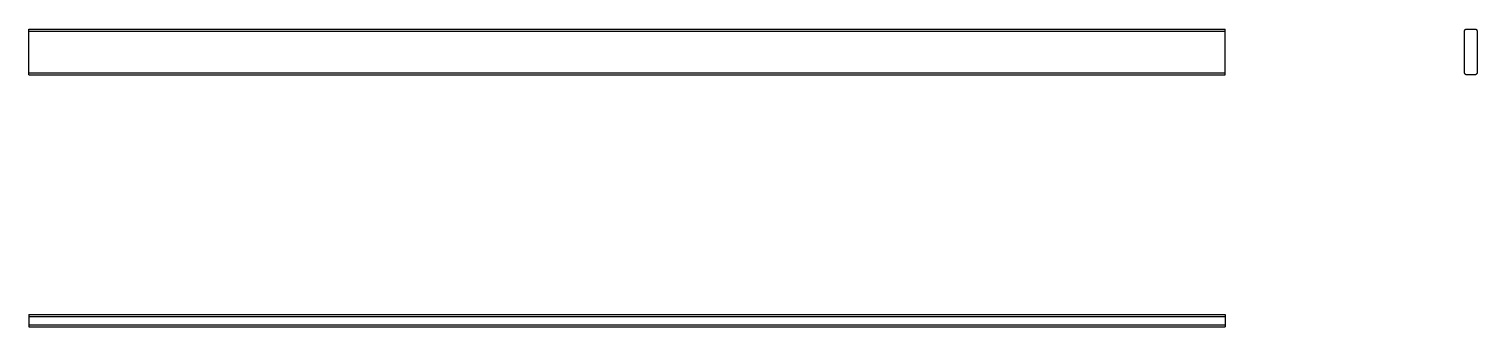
# Model space of a CAD drawing. Extents: x 0 to 1.4, y 0 to 0.29.
import ezdxf

# ---------------------------------------------------------------- set-up
doc = ezdxf.new("R2010")
doc.units = 0
for name, color, linetype in [('FRONT', 7, 'CONTINUOUS'), ('LEFT', 7, 'CONTINUOUS'), ('TOP', 7, 'CONTINUOUS')]:
    doc.layers.add(name, color=color, linetype=linetype)

msp = doc.modelspace()

# ---------------------------------------------------------------- linework, layer by layer
at = {"layer": 'FRONT'}
for p, q in [((0, 0.286402), (0, 0.288416)), ((0, 0.288416), (1.160109, 0.288416)), ((0, 0.24612), (0, 0.286402)), ((0, 0.286402), (1.160109, 0.286402)), ((1.160109, 0.286402), (1.160109, 0.288416)), ((1.160109, 0.24612), (1.160109, 0.286402)), ((0, 0.244106), (0, 0.24612)), ((0, 0.24612), (1.160109, 0.24612)), ((0, 0.244106), (1.160109, 0.244106)), ((1.160109, 0.244106), (1.160109, 0.24612))]:
    msp.add_line(p, q, dxfattribs=at)
at = {"layer": 'LEFT'}
for p, q in [((1.39213, 0.286402), (1.392131, 0.286452)), ((1.39213, 0.24612), (1.39213, 0.286402)), ((1.392131, 0.286452), (1.392133, 0.286502)), ((1.392133, 0.286502), (1.392136, 0.286552)), ((1.392136, 0.286552), (1.39214, 0.286602)), ((1.39214, 0.286602), (1.392146, 0.286652)), ((1.392146, 0.286652), (1.392153, 0.286702)), ((1.392153, 0.286702), (1.392161, 0.286752)), ((1.392161, 0.286752), (1.39217, 0.286801)), ((1.39217, 0.286801), (1.392181, 0.28685)), ((1.392181, 0.28685), (1.392193, 0.286899)), ((1.392193, 0.286899), (1.392206, 0.286947)), ((1.392206, 0.286947), (1.39222, 0.286995)), ((1.39222, 0.286995), (1.392235, 0.287043)), ((1.392235, 0.287043), (1.392252, 0.287091)), ((1.392252, 0.287091), (1.39227, 0.287138)), ((1.39227, 0.287138), (1.392289, 0.287184)), ((1.392289, 0.287184), (1.392309, 0.28723)), ((1.392309, 0.28723), (1.39233, 0.287276)), ((1.39233, 0.287276), (1.392352, 0.287321)), ((1.392352, 0.287321), (1.392376, 0.287365)), ((1.392376, 0.287365), (1.3924, 0.287409)), ((1.3924, 0.287409), (1.392426, 0.287452)), ((1.392426, 0.287452), (1.392453, 0.287495)), ((1.392453, 0.287495), (1.39248, 0.287536)), ((1.39248, 0.287536), (1.392509, 0.287578)), ((1.392509, 0.287578), (1.392539, 0.287618)), ((1.392539, 0.287618), (1.39257, 0.287658)), ((1.39257, 0.287658), (1.392602, 0.287696)), ((1.392602, 0.287696), (1.392634, 0.287735)), ((1.392634, 0.287735), (1.392668, 0.287772)), ((1.392668, 0.287772), (1.392703, 0.287808)), ((1.392703, 0.287808), (1.392738, 0.287844)), ((1.392738, 0.287844), (1.392775, 0.287878)), ((1.392775, 0.287878), (1.392812, 0.287912)), ((1.392812, 0.287912), (1.39285, 0.287945)), ((1.39285, 0.287945), (1.392889, 0.287976)), ((1.392889, 0.287976), (1.392928, 0.288007)), ((1.392928, 0.288007), (1.392969, 0.288037)), ((1.392969, 0.288037), (1.39301, 0.288066)), ((1.39301, 0.288066), (1.393052, 0.288094)), ((1.393052, 0.288094), (1.393094, 0.28812)), ((1.393094, 0.28812), (1.393137, 0.288146)), ((1.393137, 0.288146), (1.393181, 0.288171)), ((1.393181, 0.288171), (1.393226, 0.288194)), ((1.393226, 0.288194), (1.393271, 0.288216)), ((1.393271, 0.288216), (1.393316, 0.288238)), ((1.393316, 0.288238), (1.393362, 0.288258)), ((1.393362, 0.288258), (1.393409, 0.288277)), ((1.393409, 0.288277), (1.393456, 0.288294)), ((1.393456, 0.288294), (1.393503, 0.288311)), ((1.393503, 0.288311), (1.393551, 0.288326)), ((1.393551, 0.288326), (1.393599, 0.288341)), ((1.393599, 0.288341), (1.393647, 0.288354)), ((1.393647, 0.288354), (1.393696, 0.288365)), ((1.393696, 0.288365), (1.393745, 0.288376)), ((1.393745, 0.288376), (1.393795, 0.288385)), ((1.393795, 0.288385), (1.393844, 0.288393)), ((1.393844, 0.288393), (1.393894, 0.2884)), ((1.393894, 0.2884), (1.393944, 0.288406)), ((1.393944, 0.288406), (1.393994, 0.28841)), ((1.393994, 0.28841), (1.394044, 0.288413)), ((1.394044, 0.288413), (1.394094, 0.288415)), ((1.394094, 0.288415), (1.394144, 0.288416)), ((1.394144, 0.288416), (1.402201, 0.288416)), ((1.402201, 0.288416), (1.402251, 0.288415)), ((1.402251, 0.288415), (1.402301, 0.288413)), ((1.402301, 0.288413), (1.402351, 0.28841)), ((1.402351, 0.28841), (1.402401, 0.288406)), ((1.402401, 0.288406), (1.402451, 0.2884)), ((1.402451, 0.2884), (1.402501, 0.288393)), ((1.402501, 0.288393), (1.402551, 0.288385)), ((1.402551, 0.288385), (1.4026, 0.288376)), ((1.4026, 0.288376), (1.402649, 0.288365)), ((1.402649, 0.288365), (1.402698, 0.288354)), ((1.402698, 0.288354), (1.402746, 0.288341)), ((1.402746, 0.288341), (1.402794, 0.288326)), ((1.402794, 0.288326), (1.402842, 0.288311)), ((1.402842, 0.288311), (1.40289, 0.288294)), ((1.40289, 0.288294), (1.402937, 0.288277)), ((1.402937, 0.288277), (1.402983, 0.288258)), ((1.402983, 0.288258), (1.403029, 0.288238)), ((1.403029, 0.288238), (1.403075, 0.288216)), ((1.403075, 0.288216), (1.40312, 0.288194)), ((1.40312, 0.288194), (1.403164, 0.288171)), ((1.403164, 0.288171), (1.403208, 0.288146)), ((1.403208, 0.288146), (1.403251, 0.28812)), ((1.403251, 0.28812), (1.403294, 0.288094)), ((1.403294, 0.288094), (1.403335, 0.288066)), ((1.403335, 0.288066), (1.403376, 0.288037)), ((1.403376, 0.288037), (1.403417, 0.288007)), ((1.403417, 0.288007), (1.403457, 0.287976)), ((1.403457, 0.287976), (1.403495, 0.287945)), ((1.403495, 0.287945), (1.403533, 0.287912)), ((1.403533, 0.287912), (1.403571, 0.287878)), ((1.403571, 0.287878), (1.403607, 0.287844)), ((1.403607, 0.287844), (1.403643, 0.287808)), ((1.403643, 0.287808), (1.403677, 0.287772)), ((1.403677, 0.287772), (1.403711, 0.287735)), ((1.403711, 0.287735), (1.403744, 0.287696)), ((1.403744, 0.287696), (1.403775, 0.287658)), ((1.403775, 0.287658), (1.403806, 0.287618)), ((1.403806, 0.287618), (1.403836, 0.287578)), ((1.403836, 0.287578), (1.403865, 0.287536)), ((1.403865, 0.287536), (1.403893, 0.287495)), ((1.403893, 0.287495), (1.403919, 0.287452)), ((1.403919, 0.287452), (1.403945, 0.287409)), ((1.403945, 0.287409), (1.40397, 0.287365)), ((1.40397, 0.287365), (1.403993, 0.287321)), ((1.403993, 0.287321), (1.404015, 0.287276)), ((1.404015, 0.287276), (1.404037, 0.28723)), ((1.404037, 0.28723), (1.404057, 0.287184)), ((1.404057, 0.287184), (1.404076, 0.287138)), ((1.404076, 0.287138), (1.404093, 0.287091)), ((1.404093, 0.287091), (1.40411, 0.287043)), ((1.40411, 0.287043), (1.404125, 0.286995)), ((1.404125, 0.286995), (1.40414, 0.286947)), ((1.40414, 0.286947), (1.404153, 0.286899)), ((1.404153, 0.286899), (1.404164, 0.28685)), ((1.404164, 0.28685), (1.404175, 0.286801)), ((1.404175, 0.286801), (1.404184, 0.286752)), ((1.404184, 0.286752), (1.404192, 0.286702)), ((1.404192, 0.286702), (1.404199, 0.286652)), ((1.404199, 0.286652), (1.404205, 0.286602)), ((1.404205, 0.286602), (1.404209, 0.286552)), ((1.404209, 0.286552), (1.404212, 0.286502)), ((1.404212, 0.286502), (1.404214, 0.286452)), ((1.404214, 0.286452), (1.404215, 0.286402)), ((1.404215, 0.286402), (1.404215, 0.24612)), ((1.392131, 0.24607), (1.39213, 0.24612)), ((1.392133, 0.24602), (1.392131, 0.24607)), ((1.392136, 0.24597), (1.392133, 0.24602)), ((1.39214, 0.24592), (1.392136, 0.24597)), ((1.392146, 0.24587), (1.39214, 0.24592)), ((1.392153, 0.24582), (1.392146, 0.24587)), ((1.392161, 0.245771), (1.392153, 0.24582)), ((1.39217, 0.245721), (1.392161, 0.245771)), ((1.392181, 0.245672), (1.39217, 0.245721)), ((1.392193, 0.245623), (1.392181, 0.245672)), ((1.392206, 0.245575), (1.392193, 0.245623)), ((1.39222, 0.245527), (1.392206, 0.245575)), ((1.392235, 0.245479), (1.39222, 0.245527)), ((1.392252, 0.245431), (1.392235, 0.245479)), ((1.39227, 0.245384), (1.392252, 0.245431)), ((1.392289, 0.245338), (1.39227, 0.245384)), ((1.392309, 0.245292), (1.392289, 0.245338)), ((1.39233, 0.245246), (1.392309, 0.245292)), ((1.392352, 0.245201), (1.39233, 0.245246)), ((1.392376, 0.245157), (1.392352, 0.245201)), ((1.3924, 0.245113), (1.392376, 0.245157)), ((1.392426, 0.24507), (1.3924, 0.245113)), ((1.392453, 0.245028), (1.392426, 0.24507)), ((1.39248, 0.244986), (1.392453, 0.245028)), ((1.392509, 0.244945), (1.39248, 0.244986)), ((1.392539, 0.244904), (1.392509, 0.244945)), ((1.39257, 0.244865), (1.392539, 0.244904)), ((1.392602, 0.244826), (1.39257, 0.244865)), ((1.392634, 0.244788), (1.392602, 0.244826)), ((1.392668, 0.24475), (1.392634, 0.244788)), ((1.392703, 0.244714), (1.392668, 0.24475)), ((1.392738, 0.244678), (1.392703, 0.244714)), ((1.392775, 0.244644), (1.392738, 0.244678)), ((1.392812, 0.24461), (1.392775, 0.244644)), ((1.39285, 0.244577), (1.392812, 0.24461)), ((1.392889, 0.244546), (1.39285, 0.244577)), ((1.392928, 0.244515), (1.392889, 0.244546)), ((1.392969, 0.244485), (1.392928, 0.244515)), ((1.39301, 0.244456), (1.392969, 0.244485)), ((1.393052, 0.244428), (1.39301, 0.244456)), ((1.393094, 0.244402), (1.393052, 0.244428)), ((1.393137, 0.244376), (1.393094, 0.244402)), ((1.393181, 0.244351), (1.393137, 0.244376)), ((1.393226, 0.244328), (1.393181, 0.244351)), ((1.393271, 0.244306), (1.393226, 0.244328)), ((1.393316, 0.244284), (1.393271, 0.244306)), ((1.393362, 0.244264), (1.393316, 0.244284)), ((1.393409, 0.244245), (1.393362, 0.244264)), ((1.393456, 0.244228), (1.393409, 0.244245)), ((1.393503, 0.244211), (1.393456, 0.244228)), ((1.393551, 0.244196), (1.393503, 0.244211)), ((1.393599, 0.244181), (1.393551, 0.244196)), ((1.393647, 0.244168), (1.393599, 0.244181)), ((1.393696, 0.244157), (1.393647, 0.244168)), ((1.393745, 0.244146), (1.393696, 0.244157)), ((1.393795, 0.244137), (1.393745, 0.244146)), ((1.393844, 0.244129), (1.393795, 0.244137)), ((1.393894, 0.244122), (1.393844, 0.244129)), ((1.393944, 0.244116), (1.393894, 0.244122)), ((1.393994, 0.244112), (1.393944, 0.244116)), ((1.394044, 0.244109), (1.393994, 0.244112)), ((1.394094, 0.244107), (1.394044, 0.244109)), ((1.394144, 0.244106), (1.394094, 0.244107)), ((1.402201, 0.244106), (1.394144, 0.244106)), ((1.402251, 0.244107), (1.402201, 0.244106)), ((1.402301, 0.244109), (1.402251, 0.244107)), ((1.402351, 0.244112), (1.402301, 0.244109)), ((1.402401, 0.244116), (1.402351, 0.244112)), ((1.402451, 0.244122), (1.402401, 0.244116)), ((1.402501, 0.244129), (1.402451, 0.244122)), ((1.402551, 0.244137), (1.402501, 0.244129)), ((1.4026, 0.244146), (1.402551, 0.244137)), ((1.402649, 0.244157), (1.4026, 0.244146)), ((1.402698, 0.244168), (1.402649, 0.244157)), ((1.402746, 0.244181), (1.402698, 0.244168)), ((1.402794, 0.244196), (1.402746, 0.244181)), ((1.402842, 0.244211), (1.402794, 0.244196)), ((1.40289, 0.244228), (1.402842, 0.244211)), ((1.402937, 0.244245), (1.40289, 0.244228)), ((1.402983, 0.244264), (1.402937, 0.244245)), ((1.403029, 0.244284), (1.402983, 0.244264)), ((1.403075, 0.244306), (1.403029, 0.244284)), ((1.40312, 0.244328), (1.403075, 0.244306)), ((1.403164, 0.244351), (1.40312, 0.244328)), ((1.403208, 0.244376), (1.403164, 0.244351)), ((1.403251, 0.244402), (1.403208, 0.244376)), ((1.403294, 0.244428), (1.403251, 0.244402)), ((1.403335, 0.244456), (1.403294, 0.244428)), ((1.403376, 0.244485), (1.403335, 0.244456)), ((1.403417, 0.244515), (1.403376, 0.244485)), ((1.403457, 0.244546), (1.403417, 0.244515)), ((1.403495, 0.244577), (1.403457, 0.244546)), ((1.403533, 0.24461), (1.403495, 0.244577)), ((1.403571, 0.244644), (1.403533, 0.24461)), ((1.403607, 0.244678), (1.403571, 0.244644)), ((1.403643, 0.244714), (1.403607, 0.244678)), ((1.403677, 0.24475), (1.403643, 0.244714)), ((1.403711, 0.244788), (1.403677, 0.24475)), ((1.403744, 0.244826), (1.403711, 0.244788)), ((1.403775, 0.244865), (1.403744, 0.244826)), ((1.403806, 0.244904), (1.403775, 0.244865)), ((1.403836, 0.244945), (1.403806, 0.244904)), ((1.403865, 0.244986), (1.403836, 0.244945)), ((1.403893, 0.245028), (1.403865, 0.244986)), ((1.403919, 0.24507), (1.403893, 0.245028)), ((1.403945, 0.245113), (1.403919, 0.24507)), ((1.40397, 0.245157), (1.403945, 0.245113)), ((1.403993, 0.245201), (1.40397, 0.245157)), ((1.404015, 0.245246), (1.403993, 0.245201)), ((1.404037, 0.245292), (1.404015, 0.245246)), ((1.404057, 0.245338), (1.404037, 0.245292)), ((1.404076, 0.245384), (1.404057, 0.245338)), ((1.404093, 0.245431), (1.404076, 0.245384)), ((1.40411, 0.245479), (1.404093, 0.245431)), ((1.404125, 0.245527), (1.40411, 0.245479)), ((1.40414, 0.245575), (1.404125, 0.245527)), ((1.404153, 0.245623), (1.40414, 0.245575)), ((1.404164, 0.245672), (1.404153, 0.245623)), ((1.404175, 0.245721), (1.404164, 0.245672)), ((1.404184, 0.245771), (1.404175, 0.245721)), ((1.404192, 0.24582), (1.404184, 0.245771)), ((1.404199, 0.24587), (1.404192, 0.24582)), ((1.404205, 0.24592), (1.404199, 0.24587)), ((1.404209, 0.24597), (1.404205, 0.24592)), ((1.404212, 0.24602), (1.404209, 0.24597)), ((1.404214, 0.24607), (1.404212, 0.24602)), ((1.404215, 0.24612), (1.404214, 0.24607))]:
    msp.add_line(p, q, dxfattribs=at)
at = {"layer": 'TOP'}
for p, q in [((0, 0.012084), (1.160109, 0.012084)), ((0, 0.012084), (1.160109, 0.012084)), ((0, 0.012084), (0, 0.01007)), ((0, 0.01007), (0, 0.002014)), ((0, 0.01007), (1.160109, 0.01007)), ((0, 0.002014), (0, 0)), ((0, 0.002014), (1.160109, 0.002014)), ((0, 0), (1.160109, 0)), ((1.160109, 0.012084), (1.160109, 0.01007)), ((1.160109, 0.01007), (1.160109, 0.002014)), ((1.160109, 0.002014), (1.160109, 0))]:
    msp.add_line(p, q, dxfattribs=at)

doc.saveas('drawing.dxf')
